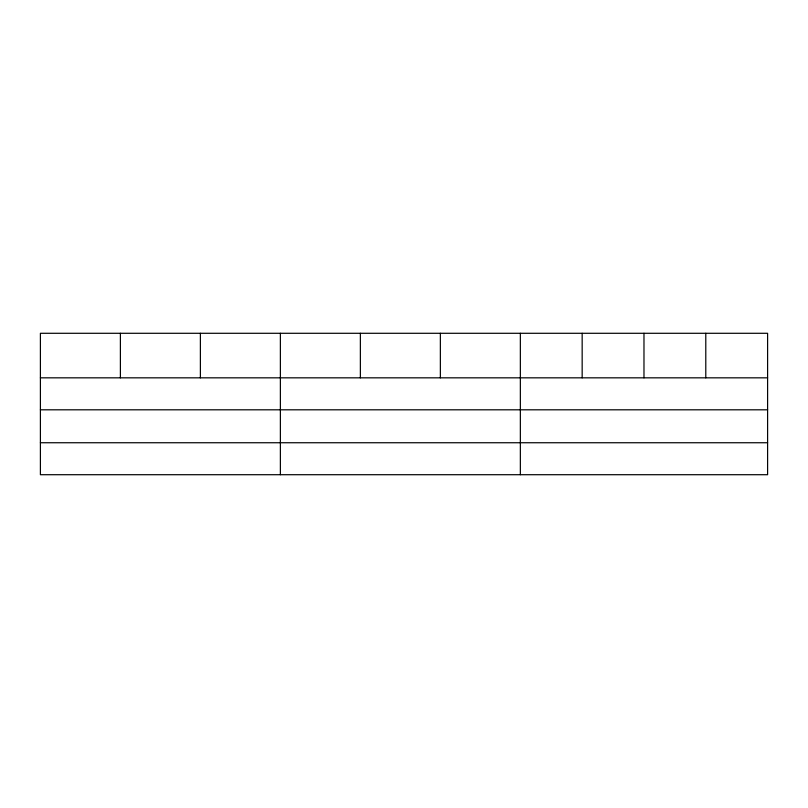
<?xml version="1.0" encoding="UTF-8"?>
<svg xmlns="http://www.w3.org/2000/svg" width="808" height="808" viewBox="0 0 808 808"><rect width="100%" height="100%" fill="white"/><g stroke="black" fill="none" stroke-linecap="round" stroke-linejoin="round"><path stroke-width="1.21" d="M767.6 409.808L767.6 333.29L40.4 333.29L40.4 474.71L767.6 474.71L767.6 409.808L40.4 409.808M40.4 377.831L767.6 377.831M40.4 442.744L767.6 442.744M705.788 333.29L705.788 377.831M643.976 333.29L643.976 377.831M582.164 333.29L582.164 377.831M520.352 333.29L520.352 474.71M440.36 333.29L440.36 377.831M360.368 333.29L360.368 377.831M280.376 333.29L280.376 474.71M200.384 333.29L200.384 377.831M120.392 333.29L120.392 377.831"/></g></svg>
